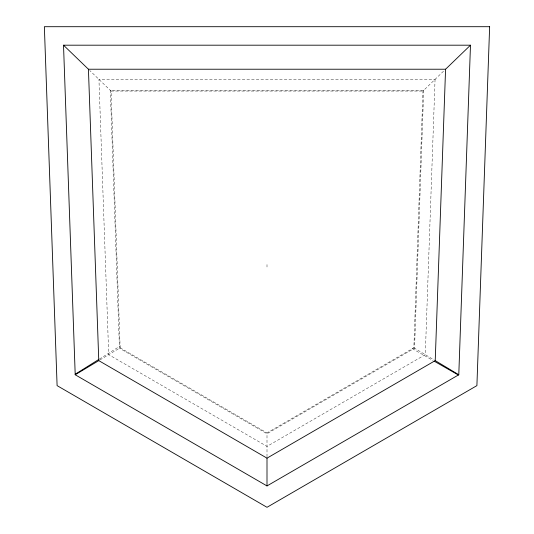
<?xml version="1.0" encoding="UTF-8"?>
<svg xmlns="http://www.w3.org/2000/svg" width="534" height="534" viewBox="0 0 534 534"><rect width="100%" height="100%" fill="white"/><g stroke="black" fill="none" stroke-linecap="round" stroke-linejoin="round"><path stroke-width="0.4" stroke-dasharray="2.67 2" d="M267 456.724L267 432.92L413.85 347.794L422.961 91.047L444.301 70.455M99.377 359.075L120.09 346.065M99.971 359.903L120.15 347.794L120.117 346.933L111.039 91.047L89.699 70.455M111.039 91.047L422.961 91.047M412.355 348.662L432.994 360.483M120.15 347.794L267 432.92M413.85 347.794L434.029 359.903M267 264.597L267 267M423.696 90.339L414.544 348.208L267 433.735L119.456 348.208L110.304 90.339L423.696 90.339M435.056 79.379L425.284 354.656L267 446.411L108.716 354.656L98.944 79.379L435.056 79.379"/><path stroke-width="0.8" d="M435.23 360.624L445.57 69.226L88.43 69.226L98.77 360.624L267 458.145L435.23 360.624L458.779 374.755M470.481 45.19L458.786 374.761L267 485.933L75.214 374.761L63.519 45.19L470.481 45.19L445.51 69.293M75.194 374.261L98.81 359.435M75.221 374.755L98.83 360.59M434.162 361.151L458.359 375.008M63.519 45.19L88.49 69.293M267 458.072L267 485.92M489.638 26.7L476.902 385.628L267 507.3L57.098 385.628L44.362 26.7L489.638 26.7"/></g></svg>
